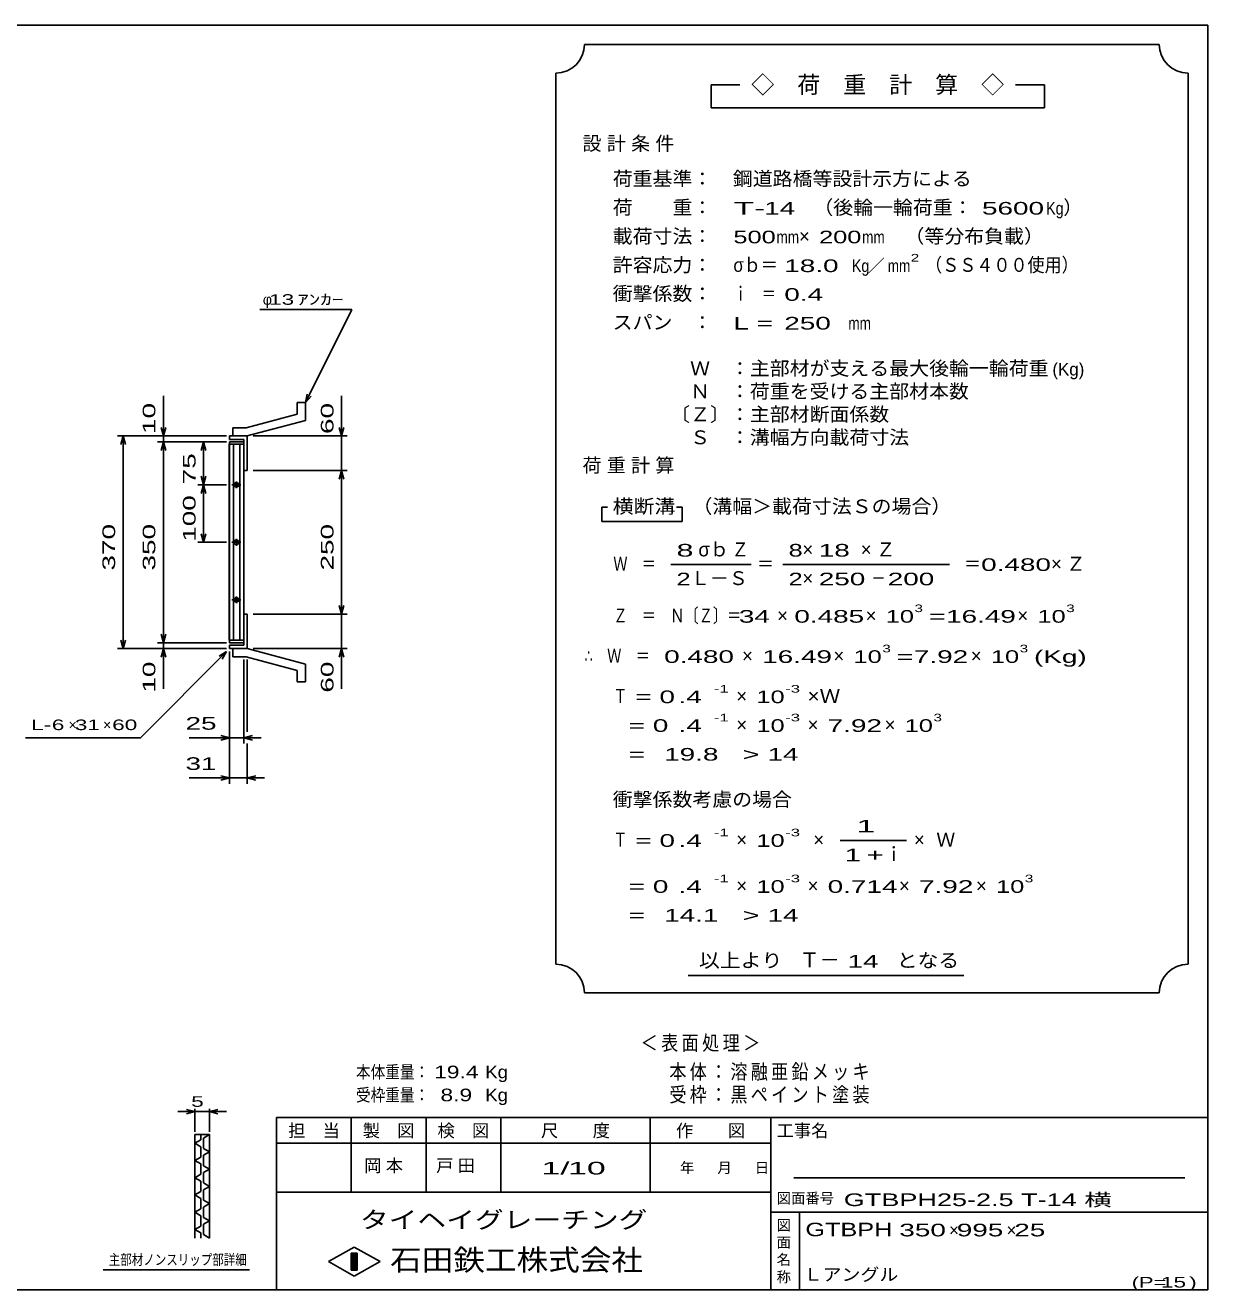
# Model space of a CAD drawing. Units: millimetres, scale not verified. Extents: x -1822 to 1731, y -1286 to 1054.
# Drawn here: x -326 to 1731, y -1148 to 1054 of the extents above; entities that cross this region are included whole.
import ezdxf
from ezdxf.enums import TextEntityAlignment as Align

# ---------------------------------------------------------------- set-up
doc = ezdxf.new("R2010")
doc.units = ezdxf.units.MM
doc.header["$LTSCALE"] = 10
for name, color, linetype, lineweight in [('0_2', 150, 'Continuous', 25), ('16', 3, 'Continuous', 25), ('19', 6, 'Continuous', 25), ('22', 4, 'Continuous', 25), ('24', 2, 'Continuous', 25), ('32', 4, 'Continuous', 25)]:
    doc.layers.add(name, color=color, linetype=linetype, lineweight=lineweight)
doc.styles.add('ベクトル', font='')
doc.styles.get('ベクトル').set_extended_font_data('ベクトル')

msp = doc.modelspace()

# ---------------------------------------------------------------- linework, layer by layer
at = {"layer": '0_2'}
for p, q in [((-1729, 1053.5), (1731, 1053.5)), ((1731, 1053.5), (1731, -1146.5)), ((1731, -846.5), (111, -846.5)), ((111, -846.5), (111, -1146.5)), ((241, -846.5), (241, -976.5)), ((371, -976.5), (371, -846.5)), ((501, -846.5), (501, -976.5)), ((761, -976.5), (761, -846.5)), ((971, -846.5), (971, -1146.5)), ((971, -891.5), (111, -891.5)), ((1691, -951.5), (1011, -951.5)), ((111, -976.5), (971, -976.5)), ((971, -1011.5), (1731, -1011.5)), ((1021, -1146.5), (1021, -1011.5)), ((201, -1097.5), (246, -1072.5)), ((246, -1072.5), (291, -1097.5)), ((246, -1122.5), (201, -1097.5)), ((241, -1082.5), (251, -1082.5)), ((241, -1112.5), (241, -1082.5)), ((241, -1082.5), (243, -1082.5)), ((243, -1082.5), (243, -1112.5)), ((245, -1112.5), (245, -1082.5)), ((245, -1082.5), (247, -1082.5)), ((291, -1097.5), (246, -1122.5)), ((247, -1082.5), (247, -1112.5)), ((249, -1112.5), (249, -1082.5)), ((249, -1082.5), (251, -1082.5)), ((251, -1082.5), (251, -1112.5)), ((251, -1082.5), (251, -1112.5)), ((251, -1112.5), (241, -1112.5)), ((243, -1112.5), (245, -1112.5)), ((247, -1112.5), (249, -1112.5)), ((1731, -1146.5), (-1729, -1146.5))]:
    msp.add_line(p, q, dxfattribs=at)
at = {"layer": '16'}
for p, q in [((28.3, -16.5), (28.3, 324.5)), ((28.3, 324.5), (29, 324.5)), ((54, 329), (29, 329)), ((29, 329), (29, 324.5)), ((29, 324.5), (54, 324.5)), ((29, 324.5), (29, -16.5)), ((54, 324.5), (29, 324.5)), ((36, 324.5), (36, -16.5)), ((47, -16.5), (47, 324.5)), ((54, 324.5), (54, 329)), ((54, -16.5), (54, 324.5)), ((33, 254), (49, 254)), ((43, 257), (39, 257)), ((39, 251), (43, 251)), ((41, 260), (41, 248)), ((43, 157), (39, 157)), ((41, 160), (41, 148)), ((33, 154), (49, 154)), ((39, 151), (43, 151)), ((33, 54), (49, 54)), ((43, 57), (39, 57)), ((39, 51), (43, 51)), ((41, 60), (41, 48)), ((29, -16.5), (28.3, -16.5)), ((29, -16.5), (54, -16.5)), ((29, -21), (29, -16.5)), ((29, -16.5), (54, -16.5)), ((54, -21), (29, -21)), ((54, -16.5), (54, -21))]:
    msp.add_line(p, q, dxfattribs=at)
for centre, radius, start, end in [((39, 254), 3, 90, 270), ((41, 254), 4, 46.6, 133.4), ((41, 254), 4, 226.6, 313.4), ((43, 254), 3, 270, 90), ((39, 154), 3, 90, 270), ((41, 154), 4, 46.6, 133.4), ((43, 154), 3, 270, 90), ((41, 154), 4, 226.6, 313.4), ((39, 54), 3, 90, 270), ((41, 54), 4, 46.6, 133.4), ((41, 54), 4, 226.6, 313.4), ((43, 54), 3, 270, 90)]:
    msp.add_arc(centre, radius, start, end, dxfattribs=at)
at = {"layer": '19'}
for p, q in [((147, 397), (161, 397)), ((147, 377), (147, 397)), ((161, 366), (161, 397)), ((147, 377), (58, 353)), ((35, 353), (58, 353)), ((35, 339), (35, 353)), ((60, 339), (161, 366)), ((29, 333), (29, 339)), ((29, 339), (59, 339)), ((54, 333), (29, 333)), ((35, 339), (60, 339)), ((54, 279), (54, 333)), ((59, 339), (60, 338)), ((60, 338), (60, 279)), ((60, 279), (54, 279)), ((60, 29), (54, 29)), ((54, 29), (54, -25)), ((60, -30), (60, 29)), ((29, -25), (29, -31)), ((54, -25), (29, -25)), ((29, -31), (59, -31)), ((35, -31), (60, -31)), ((35, -45), (35, -31)), ((59, -31), (60, -30)), ((60, -31), (161, -58)), ((35, -45), (58, -45)), ((147, -69), (58, -45)), ((161, -89), (161, -58)), ((147, -89), (147, -69)), ((147, -89), (161, -89))]:
    msp.add_line(p, q, dxfattribs=at)
at = {"layer": '22'}
for p, q in [((82, 559), (242, 559)), ((161, 397), (242, 559)), ((-86, 339), (-86, 409)), ((161, 397), (164, 411.6)), ((161, 397), (171, 408)), ((224, 339), (224, 409)), ((-86, 339), (-90, 354)), ((-82, 354), (-86, 339)), ((224, 339), (220, 354)), ((224, 339), (228, 354)), ((-166, 339), (24, 339)), ((-160, 324), (-156, 339)), ((-152, 324), (-156, 339)), ((-156, -31), (-156, 339)), ((24, 339), (-96, 339)), ((-86, 339), (-86, 329)), ((70, 339), (234, 339)), ((224, 279), (224, 339)), ((-96, 329), (24, 329)), ((-90, 314), (-86, 329)), ((-82, 314), (-86, 329)), ((-86, -21), (-86, 329)), ((24, 329), (-26, 329)), ((-16, 329), (-20, 314)), ((-12, 314), (-16, 329)), ((-16, 329), (-16, 254)), ((-16, 254), (-20, 269)), ((-12, 269), (-16, 254)), ((70, 279), (234, 279)), ((220, 264), (224, 279)), ((228, 264), (224, 279)), ((224, 29), (224, 279)), ((-26, 254), (24, 254)), ((-16, 254), (-20, 239)), ((-12, 239), (-16, 254)), ((-16, 254), (-16, 154)), ((-16, 154), (-20, 169)), ((-12, 169), (-16, 154)), ((-26, 154), (24, 154)), ((70, 29), (234, 29)), ((224, 29), (220, 44)), ((224, 29), (228, 44)), ((224, -31), (224, 29)), ((-156, -31), (-160, -16)), ((-156, -31), (-152, -16)), ((-96, -21), (24, -21)), ((-86, -21), (-90, -6)), ((-86, -21), (-82, -6)), ((-86, -31), (-86, -21)), ((-166, -31), (24, -31)), ((-126, -186), (24, -36)), ((-96, -31), (24, -31)), ((-90, -46), (-86, -31)), ((-82, -46), (-86, -31)), ((-86, -101), (-86, -31)), ((11, -44), (24, -36)), ((16, -49), (24, -36)), ((29, -196), (29, -36)), ((29, -266), (29, -36)), ((70, -31), (234, -31)), ((220, -46), (224, -31)), ((228, -46), (224, -31)), ((224, -101), (224, -31)), ((54, -196), (54, -50)), ((60, -176), (60, -50)), ((-326, -186), (-126, -186)), ((-41, -186), (29, -186)), ((29, -186), (14, -182)), ((14, -190), (29, -186)), ((29, -186), (54, -186)), ((54, -186), (69, -182)), ((69, -190), (54, -186)), ((54, -186), (84, -186)), ((60, -266), (60, -196)), ((-41, -256), (29, -256)), ((29, -256), (14, -252)), ((14, -260), (29, -256)), ((29, -256), (60, -256)), ((60, -256), (75, -252)), ((75, -260), (60, -256)), ((60, -256), (90, -256))]:
    msp.add_line(p, q, dxfattribs=at)
at = {"layer": '24', "color": 4}
for p, q in [((1646.82, 1020.17), (646.82, 1020.17)), ((596.82, 970.17), (596.82, -579.83)), ((1696.82, -579.83), (1696.82, 970.17)), ((916.82, 950.17), (866.82, 950.17)), ((866.82, 950.17), (866.82, 910.17)), ((1446.82, 950.17), (1396.82, 950.17)), ((1446.82, 910.17), (1446.82, 950.17)), ((866.82, 910.17), (1446.82, 910.17)), ((686.82, 215.17), (676.82, 215.17)), ((676.82, 215.17), (676.82, 190.17)), ((816.82, 215.17), (806.82, 215.17)), ((816.82, 190.17), (816.82, 215.17)), ((676.82, 190.17), (816.82, 190.17)), ((796.82, 115.17), (936.82, 115.17)), ((991.82, 115.17), (1281.82, 115.17)), ((1091.82, -364.83), (1206.82, -364.83)), ((826.82, -599.83), (1306.82, -599.83)), ((646.82, -629.83), (1646.82, -629.83))]:
    msp.add_line(p, q, dxfattribs=at)
for centre, start, end in [((596.82, 1020.17), 270, 0), ((1696.82, 1020.17), 180, 270), ((596.82, -629.83), 0, 90), ((1696.82, -629.83), 90, 180)]:
    msp.add_arc(centre, 50, start, end, dxfattribs=at)
at = {"layer": '32'}
for p, q in [((-31, -836.5), (-61, -836.5)), ((-31, -836.5), (-46, -832.5)), ((-46, -840.5), (-31, -836.5)), ((-31, -871.5), (-31, -831.5)), ((-31, -836.5), (-6, -836.5)), ((-6, -831.5), (-6, -871.5)), ((-6, -836.5), (9, -832.5)), ((9, -840.5), (-6, -836.5)), ((-6, -836.5), (24, -836.5)), ((-31, -876.5), (-6, -876.5)), ((-31, -1056.5), (-31, -876.5)), ((-21, -876.5), (-21, -885.5)), ((-6, -876.5), (-16, -882.5)), ((-6, -876.5), (-6, -1056.5)), ((-21, -885.5), (-31, -891.5)), ((-31, -891.5), (-21, -897.5)), ((-21, -897.5), (-21, -915.5)), ((-16, -882.5), (-16, -900.5)), ((-16, -900.5), (-6, -906.5)), ((-21, -915.5), (-31, -921.5)), ((-31, -921.5), (-21, -927.5)), ((-6, -906.5), (-16, -912.5)), ((-16, -912.5), (-16, -930.5)), ((-21, -945.5), (-31, -951.5)), ((-21, -927.5), (-21, -945.5)), ((-16, -930.5), (-6, -936.5)), ((-6, -936.5), (-16, -942.5)), ((-16, -942.5), (-16, -960.5)), ((-31, -951.5), (-21, -957.5)), ((-21, -957.5), (-21, -975.5)), ((-16, -960.5), (-6, -966.5)), ((-6, -966.5), (-16, -972.5)), ((-21, -975.5), (-31, -981.5)), ((-31, -981.5), (-21, -987.5)), ((-21, -987.5), (-21, -1005.5)), ((-16, -972.5), (-16, -990.5)), ((-16, -990.5), (-6, -996.5)), ((-21, -1005.5), (-31, -1011.5)), ((-31, -1011.5), (-21, -1017.5)), ((-6, -996.5), (-16, -1002.5)), ((-16, -1002.5), (-16, -1020.5)), ((-21, -1017.5), (-21, -1035.5)), ((-16, -1020.5), (-6, -1026.5)), ((-6, -1026.5), (-16, -1032.5)), ((-16, -1032.5), (-16, -1050.5)), ((-21, -1035.5), (-31, -1041.5)), ((-31, -1041.5), (-21, -1047.5)), ((-21, -1047.5), (-21, -1056.5)), ((-16, -1050.5), (-6, -1056.5)), ((64, -1111.5), (-191, -1111.5))]:
    msp.add_line(p, q, dxfattribs=at)

# ---------------------------------------------------------------- texts
at = {"layer": '0_2', "style": 'ベクトル'}
for s, height, p in [('担\u3000当', 21.99, (131, -869.5)), ('製\u3000図', 21.99, (261, -869.5)), ('検\u3000図', 21.99, (391, -869.5)), ('尺\u3000\u3000度', 21.99, (571, -869.5)), ('作\u3000\u3000図', 21.99, (806, -869.5)), ('工事名', 21.99, (981, -869.5)), ('年', 18.33, (813, -934)), ('月', 18.33, (878, -934)), ('日', 18.33, (943, -934)), ('図面番号', 18.33, (981, -987)), ('図', 18.33, (981, -1034)), ('面', 18.33, (981, -1064)), ('名', 18.33, (981, -1094)), ('称', 18.33, (981, -1124))]:
    msp.add_text(s, height=height, dxfattribs=at).set_placement(p, align=Align.MIDDLE_LEFT)
at = {"layer": '0_2', "color": 222, "style": 'ベクトル'}
for s, height, width, p in [('タイヘイグレーチング', 29.33, 1.25, (256, -1024.5)), ('石田鉄工株式会社', 36.66, 1.1, (308.5, -1094.5))]:
    msp.add_text(s, height=height, dxfattribs=dict(at, width=width)).set_placement(p, align=Align.MIDDLE_LEFT)
at = {"layer": '22', "color": 2, "style": 'ベクトル'}
for s, height, p in [('φ', 18.33, (87, 576.5)), ('×', 18.33, (-251, -163.5)), ('×', 18.33, (-191, -163.5)), ('×', 21.99, (1281, -1042.5)), ('×', 21.99, (1381, -1042.5))]:
    msp.add_text(s, height=height, dxfattribs=at).set_placement(p, align=Align.MIDDLE_LEFT)
for s, height, width, p in [(' 13 ', 18.33, 1.6, (87, 576.5)), ('ｱﾝｶｰ', 18.33, 1.6, (147, 576.5)), (' 6 ', 18.33, 1.6, (-291, -163.5)), (' 31 ', 18.33, 1.6, (-251, -163.5)), (' 60 ', 18.33, 1.6, (-186, -163.5)), (' 25 ', 21.99, 1.65, (-61, -161)), ('L-', 18.33, 1.6, (-316, -163.5)), (' 31 ', 21.99, 1.65, (-61, -231)), ('本体重量：', 21.99, 0.85, (249, -767.5)), (' 19.4', 21.99, 1.35, (374, -767.5)), ('Kg', 21.99, 1.1, (474, -767.5)), ('受枠重量：', 21.99, 0.85, (249, -807.5)), ('  8.9', 21.99, 1.35, (374, -807.5)), ('Kg', 21.99, 1.1, (474, -807.5)), ('1/', 21.99, 2, (571.82, -934.83)), (' 10 ', 21.99, 2, (601.82, -934.83)), ('GTBPH25-2.5 T-14 横     ', 21.99, 1.6, (1097.82, -989.83)), ('GTBPH', 23.46, 1.4, (1031, -1041.5)), (' 350 ', 21.99, 1.65, (1181, -1042.5)), (' 995 ', 21.99, 1.65, (1281, -1042.5)), (' 25 ', 21.99, 1.65, (1381, -1042.5)), ('Ｌアングル', 21.99, 1.1, (1027.82, -1119.83)), ('(P=', 18.33, 1.55, (1598.82, -1133.33)), (' 15 ', 18.33, 1.6, (1638.82, -1133.33)), (')', 18.33, 1.6, (1698.82, -1133.33))]:
    msp.add_text(s, height=height, dxfattribs=dict(at, width=width)).set_placement(p, align=Align.MIDDLE_LEFT)
at = {"layer": '22', "color": 2, "style": 'ベクトル', "width": 1.65}
for s, p in [(' 10 ', (-111, 329)), (' 60 ', (199, 329)), (' 75 ', (-41, 241.5)), (' 100 ', (-41, 141.5)), (' 370 ', (-181, 91.5)), (' 350 ', (-111, 91.5)), (' 250 ', (199, 91.5)), (' 10 ', (-111, -121)), (' 60 ', (199, -121))]:
    msp.add_text(s, height=21.99, rotation=90, dxfattribs=at).set_placement(p, align=Align.MIDDLE_LEFT)
at = {"layer": '22', "color": 2, "attachment_point": 4, "style": 'ベクトル'}
for s, insert, char_height in [('\\T1.2;\\W0.85;＜表面処理＞', (744.32, -718.33), 25.66), ('\\T1.19;\\W0.85;本体：溶融亜鉛メッキ', (794.32, -768.33), 25.66), ('\\T1.19;\\W0.85;受枠：黒ペイント塗装', (794.32, -808.33), 25.66), ('\\T1.25;岡本\u3000', (263.5, -931.5), 21.99), ('\\T1.25;戸田\u3000', (388.5, -931.5), 21.99)]:
    msp.add_mtext(s, dxfattribs=dict(at, insert=insert, char_height=char_height))
at = {"layer": '24', "style": 'ベクトル'}
for s, height, p in [('◇\u3000荷\u3000重\u3000計\u3000算\u3000◇', 29.33, (936.82, 950.17)), ('）', 24.19, (1479.82, 736.67)), ('×', 24.19, (1019.82, 686.67)), ('／', 21.99, (1139.32, 635.17)), ('(Kg)', 21.99, (1460.82, 455.17)), ('σｂ', 24.19, (844.82, 141.67)), ('×', 24.19, (1025.82, 141.67)), ('Ｌ－Ｓ', 24.19, (831.82, 91.67)), ('×', 24.19, (1025.82, 91.67)), ('×', 24.19, (981.82, 26.67)), ('×', 24.19, (1135.82, 26.67)), ('×', 24.19, (1399.82, 26.67)), ('×', 24.19, (920.82, -43.33)), ('×', 24.19, (1079.82, -43.33)), ('×', 24.19, (1318.82, -43.33)), ('×', 24.19, (910.82, -113.33)), ('×', 24.19, (910.82, -163.33)), ('×', 24.19, (1034.82, -163.33)), ('×', 24.19, (1168.82, -163.33)), ('Ｗ', 24.19, (1258.82, -363.33)), ('×', 24.19, (910.82, -363.33)), ('×', 24.19, (1044.82, -363.33)), ('×', 24.19, (1219.82, -363.33)), ('ｉ', 24.19, (1168.32, -388.33)), ('×', 24.19, (910.82, -443.33)), ('×', 24.19, (1034.82, -443.33)), ('×', 24.19, (1193.82, -443.33)), ('×', 24.19, (1327.82, -443.33)), ('Ｔ－', 25.66, (1020.82, -572.33))]:
    msp.add_text(s, height=height, dxfattribs=at).set_placement(p, align=Align.MIDDLE_LEFT)
for s, height, width, p in [('荷重基準：\u3000', 24.19, 1.05, (695.82, 786.67)), ('鋼道路橋等設計示方による', 24.19, 1.05, (904.82, 786.67)), ('荷\u3000\u3000重：\u3000', 24.19, 1.05, (695.82, 736.67)), ('（後輪一輪荷重：', 24.19, 1.05, (1044.82, 736.67)), ('T-', 21.99, 2, (905.82, 735.17)), (' 14 ', 21.99, 1.65, (945.82, 735.17)), (' 5600', 21.99, 1.65, (1324.82, 735.17)), ('Kg', 21.99, 0.85, (1449.82, 735.17)), ('載荷寸法：\u3000', 24.19, 1.05, (695.82, 686.67)), ('500', 21.99, 1.5, (905.82, 685.17)), ('mm', 21.99, 0.8, (980.82, 685.17)), ('200', 21.99, 1.5, (1054.82, 685.17)), ('mm', 21.99, 0.8, (1129.82, 685.17)), ('\u3000（等分布負載）', 24.19, 1.05, (1168.82, 686.67)), ('許容応力：\u3000', 24.19, 1.05, (695.82, 636.67)), ('σｂ＝', 24.19, 0.9, (905.82, 636.67)), (' 18.0', 21.99, 1.65, (980.82, 635.17)), ('Kg', 21.99, 0.85, (1111.82, 635.17)), ('mm', 21.99, 0.8, (1174.32, 635.17)), ('2', 13.2, 1.5, (1214.32, 649.17)), ('（ＳＳ４００使用）', 24.19, 0.9, (1239.32, 636.67)), ('衝撃係数：\u3000', 24.19, 1.05, (695.82, 586.67)), ('ｉ\u3000＝', 24.19, 0.75, (905.82, 586.67)), (' 0.4', 21.99, 1.65, (980.82, 585.17)), ('スパン\u3000：\u3000', 24.19, 1.05, (695.82, 536.67)), ('L =', 21.99, 1.65, (905.82, 535.17)), (' 250 ', 21.99, 1.65, (980.82, 535.17)), ('mm', 21.99, 0.8, (1105.82, 535.17)), ('\u3000Ｗ\u3000：主部材が支える最大後輪一輪荷重', 24.19, 1.05, (795.82, 456.67)), ('\u3000Ｎ\u3000：荷重を受ける主部材本数', 24.19, 1.05, (795.82, 416.67)), ('〔Ｚ〕：主部材断面係数', 24.19, 1.05, (795.82, 376.67)), ('\u3000Ｓ\u3000：溝幅方向載荷寸法', 24.19, 1.05, (795.82, 336.67)), ('横断溝', 24.19, 1.1, (695.82, 216.67)), ('\u3000（溝幅＞載荷寸法Ｓの場合）', 24.19, 1.05, (799.82, 216.67)), ('8', 21.99, 1.8, (806.82, 140.17)), ('Ｚ', 24.19, 0.9, (902.82, 141.67)), ('8', 21.99, 1.5, (1001.82, 140.17)), (' 18 ', 21.99, 1.65, (1040.82, 140.17)), ('Ｗ\u3000＝', 24.19, 0.75, (696.82, 116.67)), ('＝', 24.19, 0.9, (946.82, 116.67)), ('＝', 24.19, 0.9, (1306.82, 116.67)), ('0.480', 21.99, 1.65, (1336.82, 115.17)), ('2', 21.99, 1.5, (806.82, 90.17)), ('2', 21.99, 1.5, (1001.82, 90.17)), (' 250 ', 21.99, 1.65, (1040.82, 90.17)), ('－', 24.19, 0.75, (1145.82, 91.67)), (' 200 ', 21.99, 1.65, (1160.82, 90.17)), ('3', 13.2, 1.5, (1220.82, 39.17)), ('3', 13.2, 1.5, (1484.82, 39.17)), ('Ｚ\u3000＝\u3000Ｎ〔Ｚ〕＝', 24.19, 0.75, (696.82, 26.67)), (' 34 ', 21.99, 1.65, (901.82, 25.17)), ('0.485', 21.99, 1.65, (1011.82, 25.17)), ('10', 21.99, 1.5, (1170.82, 25.17)), ('=', 21.99, 1.7, (1245.82, 25.17)), ('16.49', 21.99, 1.65, (1275.82, 25.17)), ('10', 21.99, 1.5, (1434.82, 25.17)), ('∴\u3000Ｗ\u3000＝', 24.19, 0.75, (646.82, -43.33)), (' 0.480', 21.99, 1.65, (771.82, -44.83)), ('16.49', 21.99, 1.65, (955.82, -44.83)), ('10', 21.99, 1.5, (1114.82, -44.83)), ('3', 13.2, 1.5, (1164.82, -30.83)), ('=', 21.99, 1.7, (1189.82, -44.83)), ('7.92', 21.99, 1.65, (1219.82, -44.83)), ('10', 21.99, 1.5, (1353.82, -44.83)), ('3', 13.2, 1.5, (1403.82, -30.83)), ('(Kg)', 21.99, 1.65, (1428.82, -44.83)), ('Ｔ', 24.19, 0.75, (696.82, -113.33)), (' = 0', 21.99, 1.65, (721.82, -114.83)), (' .4 ', 21.99, 1.65, (796.82, -114.83)), ('-1', 13.2, 1.65, (871.82, -100.83)), ('10', 21.99, 1.5, (945.82, -114.83)), ('-3', 13.2, 1.65, (995.82, -100.83)), ('×Ｗ', 24.19, 1.1, (1034.82, -113.33)), ('  = 0', 21.99, 1.65, (696.82, -164.83)), (' .4 ', 21.99, 1.65, (796.82, -164.83)), ('-1', 13.2, 1.65, (871.82, -150.83)), ('10', 21.99, 1.5, (945.82, -164.83)), ('-3', 13.2, 1.65, (995.82, -150.83)), ('7.92', 21.99, 1.65, (1069.82, -164.83)), ('10', 21.99, 1.5, (1203.82, -164.83)), ('3', 13.2, 1.5, (1253.82, -150.83)), ('  =', 21.99, 1.65, (696.82, -214.83)), (' 19.8', 21.99, 1.65, (771.82, -214.83)), ('>', 21.99, 1.7, (921.82, -214.83)), (' 14 ', 21.99, 1.65, (951.82, -214.83)), ('衝撃係数考慮の場合', 24.19, 1.05, (695.82, -293.33)), ('Ｔ', 24.19, 0.75, (696.82, -363.33)), ('-1', 13.2, 1.65, (871.82, -350.83)), ('-3', 13.2, 1.65, (995.82, -350.83)), (' = 0', 21.99, 1.65, (721.82, -364.83)), (' .4 ', 21.99, 1.65, (796.82, -364.83)), ('10', 21.99, 1.5, (945.82, -364.83)), ('  = 0', 21.99, 1.65, (696.82, -444.83)), (' .4 ', 21.99, 1.65, (796.82, -444.83)), ('-1', 13.2, 1.65, (871.82, -430.83)), ('10', 21.99, 1.5, (945.82, -444.83)), ('-3', 13.2, 1.65, (995.82, -430.83)), ('0.714', 21.99, 1.65, (1069.82, -444.83)), ('7.92', 21.99, 1.65, (1228.82, -444.83)), ('10', 21.99, 1.5, (1362.82, -444.83)), ('3', 13.2, 1.5, (1412.82, -430.83)), (' 14.1', 21.99, 1.65, (771.82, -494.83)), (' 14 ', 21.99, 1.65, (951.82, -494.83)), ('  =', 21.99, 1.65, (696.82, -494.83)), ('>', 21.99, 1.7, (921.82, -494.83)), ('以上より\u3000', 24.19, 1.1, (845.82, -573.33)), (' 14 ', 21.99, 1.65, (1090.82, -574.83)), ('となる', 24.19, 1.1, (1189.82, -573.33))]:
    msp.add_text(s, height=height, dxfattribs=dict(at, width=width)).set_placement(p, align=Align.MIDDLE_LEFT)
at = {"layer": '24', "attachment_point": 4, "style": 'ベクトル'}
for s, insert, char_height in [('\\T1.28;設計条件', (643.32, 846.67), 24.19), ('\\T1.28;荷重計算', (643.32, 286.67), 24.19), ('\\T1.42;×Ｚ', (1127.32, 141.67), 24.19), ('\\T1.42;×Ｚ', (1458.32, 116.67), 24.19), ('\\T1.25;\\W2;\\~1\\~', (1099.32, -339.83), 21.99), ('\\T1.33;\\W1.75;1+', (1099.32, -389.83), 21.99)]:
    msp.add_mtext(s, dxfattribs=dict(at, insert=insert, char_height=char_height))
at = {"layer": '32', "color": 2, "style": 'ベクトル'}
for s, width, p in [(' 5 ', 1.6, (-48.5, -819)), ('主部材ノンスリップ部詳細', 0.8, (-181, -1094))]:
    msp.add_text(s, height=18.33, dxfattribs=dict(at, width=width)).set_placement(p, align=Align.MIDDLE_LEFT)

doc.saveas('drawing.dxf')
